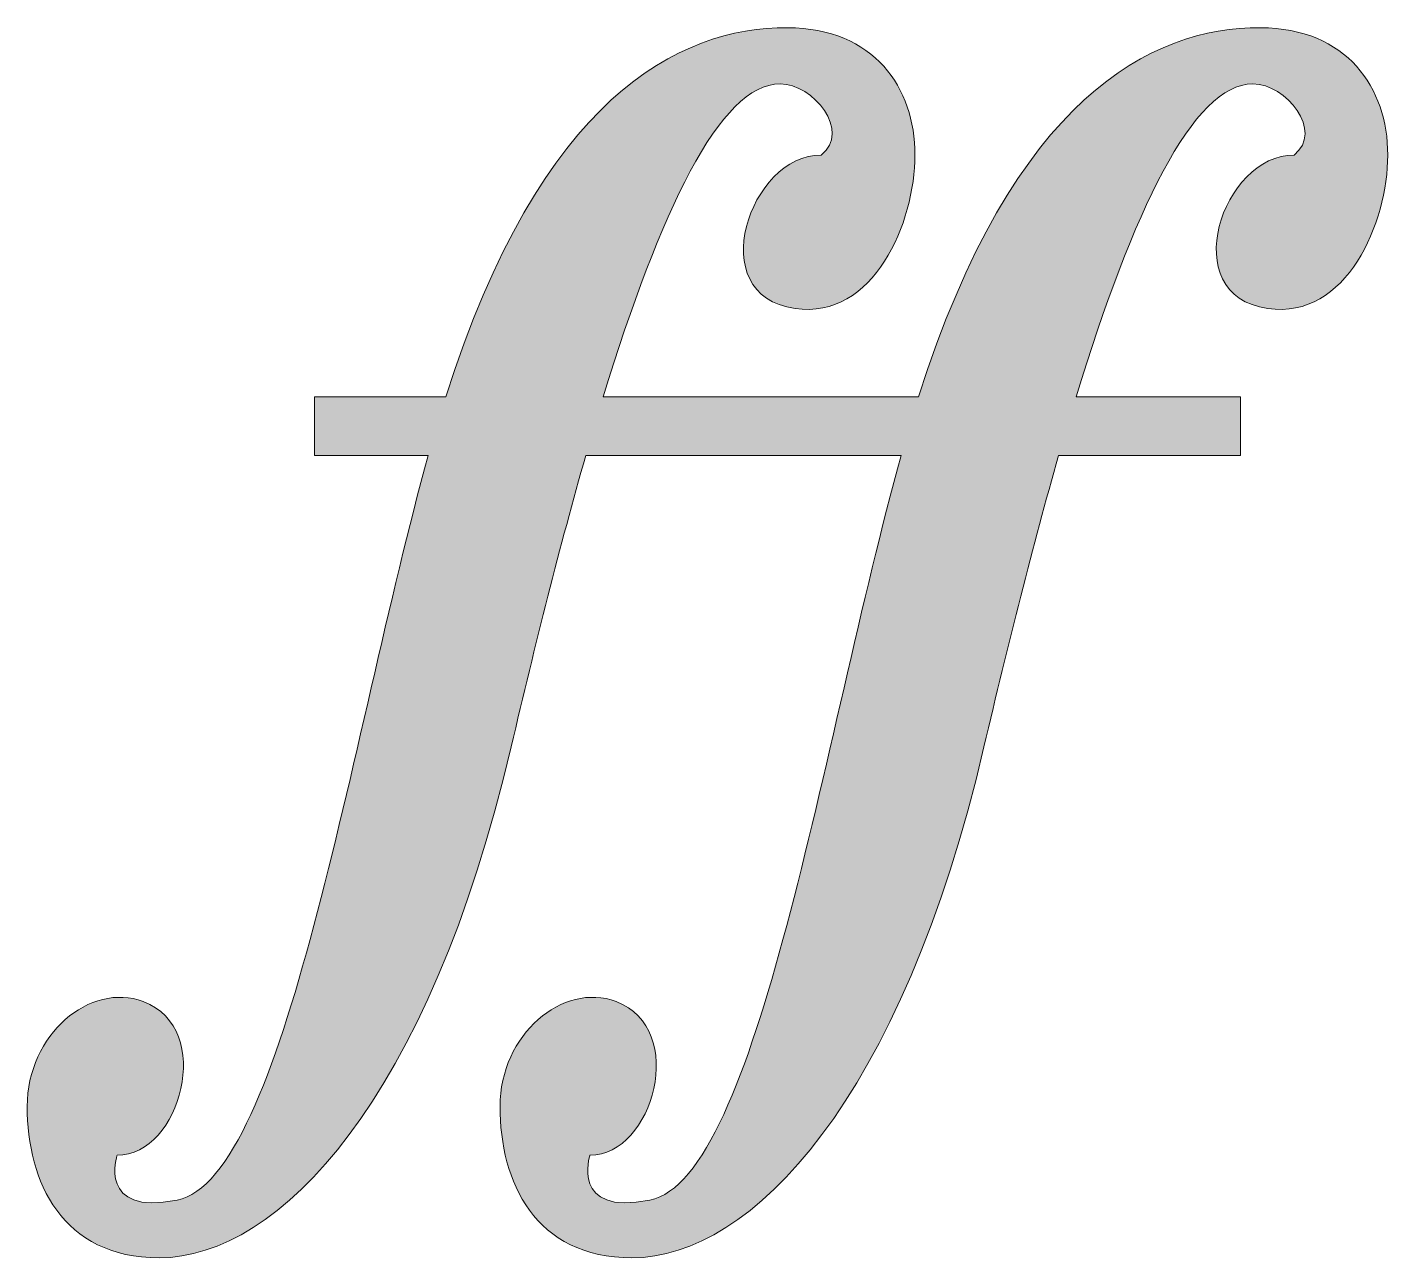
# Model space of a CAD drawing. Header units: inches. Extents: x 38.3 to 62, y -60.7 to -39.3.
import ezdxf

# ---------------------------------------------------------------- set-up
doc = ezdxf.new("R2010")
doc.units = ezdxf.units.IN
doc.header["$MEASUREMENT"] = 0
doc.layers.add('Layer 1', color=7, linetype='Continuous')

msp = doc.modelspace()

# ---------------------------------------------------------------- hatches: boundary and pattern name
at = {"layer": 'Layer 1', "true_color": 0x231f20}
h = msp.add_hatch(color=250, dxfattribs=at)
h.dxf.hatch_style = 2
edge = h.paths.add_edge_path()
edge.add_spline(control_points=[(59.751, -39.34), (57.858, -39.331), (55.456, -40.56), (53.814, -45.749), (53.814, -45.749), (48.335, -45.749), (48.335, -45.749), (49.32, -42.547), (50.359, -40.315), (51.407, -40.315), (51.985, -40.315), (52.643, -41.143), (52.123, -41.551), (50.88, -41.543), (50.048, -43.988), (51.667, -44.218), (53.034, -44.413), (53.75, -42.723), (53.75, -41.551), (53.75, -40.379), (53.04, -39.348), (51.537, -39.34), (49.645, -39.331), (47.243, -40.56), (45.601, -45.749), (45.601, -45.749), (43.321, -45.749), (43.321, -45.749), (43.321, -45.749), (43.321, -46.772), (43.321, -46.772), (43.321, -46.772), (45.295, -46.772), (45.295, -46.772), (43.936, -51.677), (42.809, -59.327), (40.931, -59.706), (39.542, -59.986), (39.89, -58.925), (39.89, -58.925), (40.991, -58.925), (41.595, -56.726), (40.345, -56.256), (39.42, -55.909), (38.328, -56.829), (38.328, -58.079), (38.328, -59.381), (38.933, -60.707), (40.62, -60.707), (42.702, -60.707), (45.304, -57.959), (46.736, -51.832), (47.153, -50.05), (47.586, -48.324), (48.031, -46.772), (48.031, -46.772), (53.509, -46.772), (53.509, -46.772), (52.15, -51.677), (51.023, -59.327), (49.145, -59.706), (47.755, -59.986), (48.103, -58.925), (48.103, -58.925), (49.204, -58.925), (49.809, -56.726), (48.559, -56.256), (47.633, -55.909), (46.542, -56.829), (46.542, -58.079), (46.542, -59.381), (47.147, -60.707), (48.833, -60.707), (50.915, -60.707), (53.517, -57.959), (54.949, -51.832), (55.366, -50.05), (55.8, -48.324), (56.245, -46.772), (56.245, -46.772), (59.406, -46.772), (59.406, -46.772), (59.406, -46.772), (59.406, -45.749), (59.406, -45.749), (59.406, -45.749), (56.549, -45.749), (56.549, -45.749), (57.534, -42.547), (58.573, -40.315), (59.621, -40.315), (60.199, -40.315), (60.857, -41.143), (60.337, -41.551), (59.093, -41.543), (58.261, -43.988), (59.881, -44.218), (61.248, -44.413), (61.963, -42.723), (61.963, -41.551), (61.963, -40.379), (61.253, -39.348), (59.751, -39.34)], knot_values=[0, 0, 0, 0, 1, 1, 1, 2, 2, 2, 3, 3, 3, 4, 4, 4, 5, 5, 5, 6, 6, 6, 7, 7, 7, 8, 8, 8, 9, 9, 9, 10, 10, 10, 11, 11, 11, 12, 12, 12, 13, 13, 13, 14, 14, 14, 15, 15, 15, 16, 16, 16, 17, 17, 17, 18, 18, 18, 19, 19, 19, 20, 20, 20, 21, 21, 21, 22, 22, 22, 23, 23, 23, 24, 24, 24, 25, 25, 25, 26, 26, 26, 27, 27, 27, 28, 28, 28, 29, 29, 29, 30, 30, 30, 31, 31, 31, 32, 32, 32, 33, 33, 33, 34, 34, 34, 34], degree=3, periodic=1)

# ---------------------------------------------------------------- linework, layer by layer
at = {"layer": 'Layer 1', "lineweight": 0}
msp.add_open_spline([(59.751, -39.34), (57.858, -39.331), (55.456, -40.56), (53.814, -45.749), (53.814, -45.749), (48.335, -45.749), (48.335, -45.749), (49.32, -42.547), (50.359, -40.315), (51.407, -40.315), (51.985, -40.315), (52.643, -41.143), (52.123, -41.551), (50.88, -41.543), (50.048, -43.988), (51.667, -44.218), (53.034, -44.413), (53.75, -42.723), (53.75, -41.551), (53.75, -40.379), (53.04, -39.348), (51.537, -39.34), (49.645, -39.331), (47.243, -40.56), (45.601, -45.749), (45.601, -45.749), (43.321, -45.749), (43.321, -45.749), (43.321, -45.749), (43.321, -46.772), (43.321, -46.772), (43.321, -46.772), (45.295, -46.772), (45.295, -46.772), (43.936, -51.677), (42.809, -59.327), (40.931, -59.706), (39.542, -59.986), (39.89, -58.925), (39.89, -58.925), (40.991, -58.925), (41.595, -56.726), (40.345, -56.256), (39.42, -55.909), (38.328, -56.829), (38.328, -58.079), (38.328, -59.381), (38.933, -60.707), (40.62, -60.707), (42.702, -60.707), (45.304, -57.959), (46.736, -51.832), (47.153, -50.05), (47.586, -48.324), (48.031, -46.772), (48.031, -46.772), (53.509, -46.772), (53.509, -46.772), (52.15, -51.677), (51.023, -59.327), (49.145, -59.706), (47.755, -59.986), (48.103, -58.925), (48.103, -58.925), (49.204, -58.925), (49.809, -56.726), (48.559, -56.256), (47.633, -55.909), (46.542, -56.829), (46.542, -58.079), (46.542, -59.381), (47.147, -60.707), (48.833, -60.707), (50.915, -60.707), (53.517, -57.959), (54.949, -51.832), (55.366, -50.05), (55.8, -48.324), (56.245, -46.772), (56.245, -46.772), (59.406, -46.772), (59.406, -46.772), (59.406, -46.772), (59.406, -45.749), (59.406, -45.749), (59.406, -45.749), (56.549, -45.749), (56.549, -45.749), (57.534, -42.547), (58.573, -40.315), (59.621, -40.315), (60.199, -40.315), (60.857, -41.143), (60.337, -41.551), (59.093, -41.543), (58.261, -43.988), (59.881, -44.218), (61.248, -44.413), (61.963, -42.723), (61.963, -41.551), (61.963, -40.379), (61.253, -39.348), (59.751, -39.34)], degree=3, knots=[0, 0, 0, 0, 1, 1, 1, 2, 2, 2, 3, 3, 3, 4, 4, 4, 5, 5, 5, 6, 6, 6, 7, 7, 7, 8, 8, 8, 9, 9, 9, 10, 10, 10, 11, 11, 11, 12, 12, 12, 13, 13, 13, 14, 14, 14, 15, 15, 15, 16, 16, 16, 17, 17, 17, 18, 18, 18, 19, 19, 19, 20, 20, 20, 21, 21, 21, 22, 22, 22, 23, 23, 23, 24, 24, 24, 25, 25, 25, 26, 26, 26, 27, 27, 27, 28, 28, 28, 29, 29, 29, 30, 30, 30, 31, 31, 31, 32, 32, 32, 33, 33, 33, 34, 34, 34, 34], dxfattribs=at)

doc.saveas('drawing.dxf')
